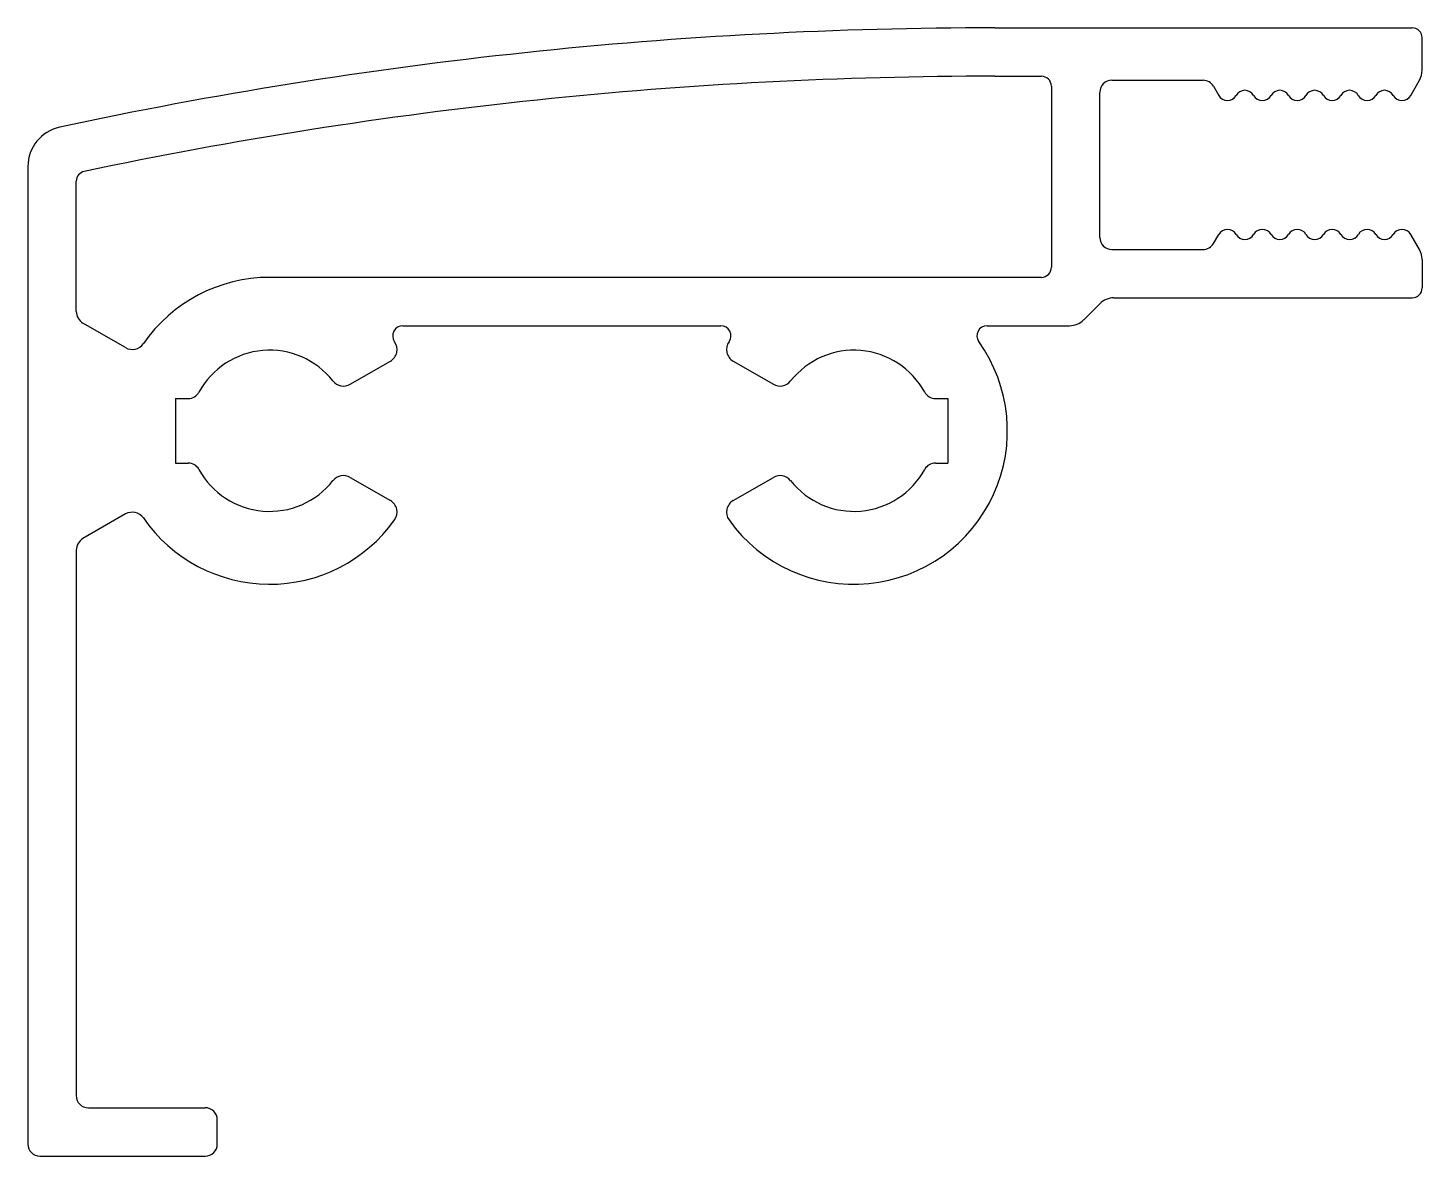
# Model space of a CAD drawing. Extents: x 1169.8 to 1204.4, y 2234.7 to 2262.7.
import ezdxf

# ---------------------------------------------------------------- set-up
doc = ezdxf.new("R2010")
doc.units = 0
doc.layers.get('0').update_dxf_attribs({"linetype": 'CONTINUOUS'})

msp = doc.modelspace()

# ---------------------------------------------------------------- linework, layer by layer
for p, q in [((1193.78, 2262.662), (1204.13, 2262.662)), ((1204.38, 2261.612), (1204.38, 2262.412)), ((1193.78, 2261.462), (1194.93, 2261.462)), ((1195.18, 2261.212), (1195.18, 2256.72)), ((1196.68, 2261.362), (1198.942, 2261.362)), ((1199.202, 2261.212), (1199.332, 2260.987)), ((1204.096, 2260.987), (1204.313, 2261.362)), ((1196.38, 2257.462), (1196.38, 2261.062)), ((1169.78, 2259.219), (1169.78, 2234.962)), ((1170.98, 2255.625), (1170.98, 2258.855)), ((1199.202, 2257.312), (1199.332, 2257.537)), ((1204.313, 2257.162), (1204.096, 2257.537)), ((1196.68, 2257.162), (1198.942, 2257.162)), ((1204.38, 2256.912), (1204.38, 2256.212)), ((1194.93, 2256.47), (1175.78, 2256.47)), ((1196.733, 2255.962), (1204.13, 2255.962)), ((1195.981, 2255.416), (1196.38, 2255.815)), ((1172.205, 2254.726), (1171.146, 2255.337)), ((1179.084, 2255.27), (1186.977, 2255.27)), ((1193.582, 2255.27), (1195.627, 2255.27)), ((1187.18, 2254.874), (1187.18, 2254.873)), ((1177.78, 2253.816), (1178.775, 2254.391)), ((1187.284, 2254.391), (1188.28, 2253.816)), ((1173.447, 2253.462), (1173.447, 2251.862)), ((1173.447, 2253.462), (1173.76, 2253.462)), ((1192.3, 2253.462), (1192.613, 2253.462)), ((1192.613, 2253.462), (1192.613, 2251.862)), ((1173.447, 2251.862), (1173.76, 2251.862)), ((1192.3, 2251.862), (1192.613, 2251.862)), ((1177.78, 2251.507), (1178.775, 2250.932)), ((1187.284, 2250.932), (1188.28, 2251.507)), ((1172.205, 2250.598), (1171.146, 2249.987)), ((1170.98, 2249.698), (1170.98, 2236.162)), ((1171.28, 2235.862), (1174.18, 2235.862)), ((1174.48, 2234.962), (1174.48, 2235.562)), ((1170.08, 2234.662), (1174.18, 2234.662))]:
    msp.add_line(p, q)
for centre, radius, start, end in [((1193.78, 2152.153), 110.509, 90, 102.12401), ((1204.13, 2262.412), 0.25, 0, 90), ((1193.78, 2152.153), 109.309, 90, 101.93304), ((1194.93, 2261.212), 0.25, 0, 90), ((1203.88, 2261.612), 0.5, 330, 360), ((1196.68, 2261.062), 0.3, 90, 180), ((1198.942, 2261.062), 0.3, 30, 90), ((1199.981, 2260.862), 0.25, 30, 150), ((1200.848, 2260.862), 0.25, 30, 150), ((1201.714, 2260.862), 0.25, 30, 150), ((1202.58, 2260.862), 0.25, 30, 150), ((1203.447, 2260.862), 0.25, 30, 150), ((1199.548, 2261.112), 0.25, 210, 330), ((1200.415, 2261.112), 0.25, 210, 330), ((1201.281, 2261.112), 0.25, 210, 330), ((1202.147, 2261.112), 0.25, 210, 330), ((1203.013, 2261.112), 0.25, 210, 330), ((1203.88, 2261.112), 0.25, 210, 330), ((1170.78, 2259.219), 1, 102.124, 180), ((1171.23, 2258.855), 0.25, 101.933, 180), ((1199.549, 2257.412), 0.25, 30, 150), ((1200.415, 2257.412), 0.25, 30, 150), ((1201.281, 2257.412), 0.25, 30, 150), ((1202.147, 2257.412), 0.25, 30, 150), ((1203.014, 2257.412), 0.25, 30, 150), ((1203.88, 2257.412), 0.25, 30, 150), ((1196.68, 2257.462), 0.3, 180, 270), ((1198.942, 2257.462), 0.3, 270, 330), ((1199.982, 2257.662), 0.25, 210, 330), ((1200.848, 2257.662), 0.25, 210, 330), ((1201.714, 2257.662), 0.25, 210, 330), ((1202.581, 2257.662), 0.25, 210, 330), ((1203.447, 2257.662), 0.25, 210, 330), ((1203.88, 2256.912), 0.5, 0, 30), ((1194.93, 2256.72), 0.25, 270, 360), ((1175.78, 2252.662), 3.808, 90, 145.3828), ((1196.733, 2255.462), 0.5, 90, 135), ((1204.13, 2256.212), 0.25, 270, 360), ((1171.313, 2255.625), 0.333, 180, 240), ((1179.084, 2255.019), 0.251, 90, 215.5057), ((1186.977, 2255.02), 0.25, 324.4725, 90), ((1193.582, 2255.02), 0.25, 90, 215.5275), ((1195.627, 2255.77), 0.5, 270, 315), ((1172.371, 2255.014), 0.333, 240, 325.3828), ((1175.78, 2252.662), 2, 38.2144, 151.4281), ((1178.608, 2254.68), 0.333, 300, 35.5057), ((1187.451, 2254.68), 0.333, 144.4943, 240), ((1190.28, 2252.662), 3.808, 215.5057, 35.5275), ((1190.28, 2252.662), 2, 28.5719, 141.7856), ((1177.613, 2254.105), 0.333, 218.2144, 300), ((1188.446, 2254.105), 0.333, 240, 321.7856), ((1173.76, 2253.762), 0.3, 270, 331.4281), ((1192.3, 2253.762), 0.3, 208.5719, 270), ((1173.76, 2251.562), 0.3, 28.5719, 90), ((1192.3, 2251.562), 0.3, 90, 151.4281), ((1175.78, 2252.662), 2, 208.5719, 321.7856), ((1177.613, 2251.218), 0.333, 60, 141.7856), ((1188.446, 2251.218), 0.333, 38.2144, 120), ((1190.28, 2252.662), 2, 218.2144, 331.4281), ((1178.608, 2250.643), 0.333, 324.4943, 60), ((1187.451, 2250.643), 0.333, 120, 215.5057), ((1172.371, 2250.309), 0.333, 34.6172, 120), ((1175.78, 2252.662), 3.808, 214.6172, 324.4943), ((1171.313, 2249.698), 0.333, 120, 180), ((1171.28, 2236.162), 0.3, 180, 270), ((1174.18, 2235.562), 0.3, 0, 90), ((1170.08, 2234.962), 0.3, 180, 270), ((1174.18, 2234.962), 0.3, 270, 0)]:
    msp.add_arc(centre, radius, start, end)

doc.saveas('drawing.dxf')
